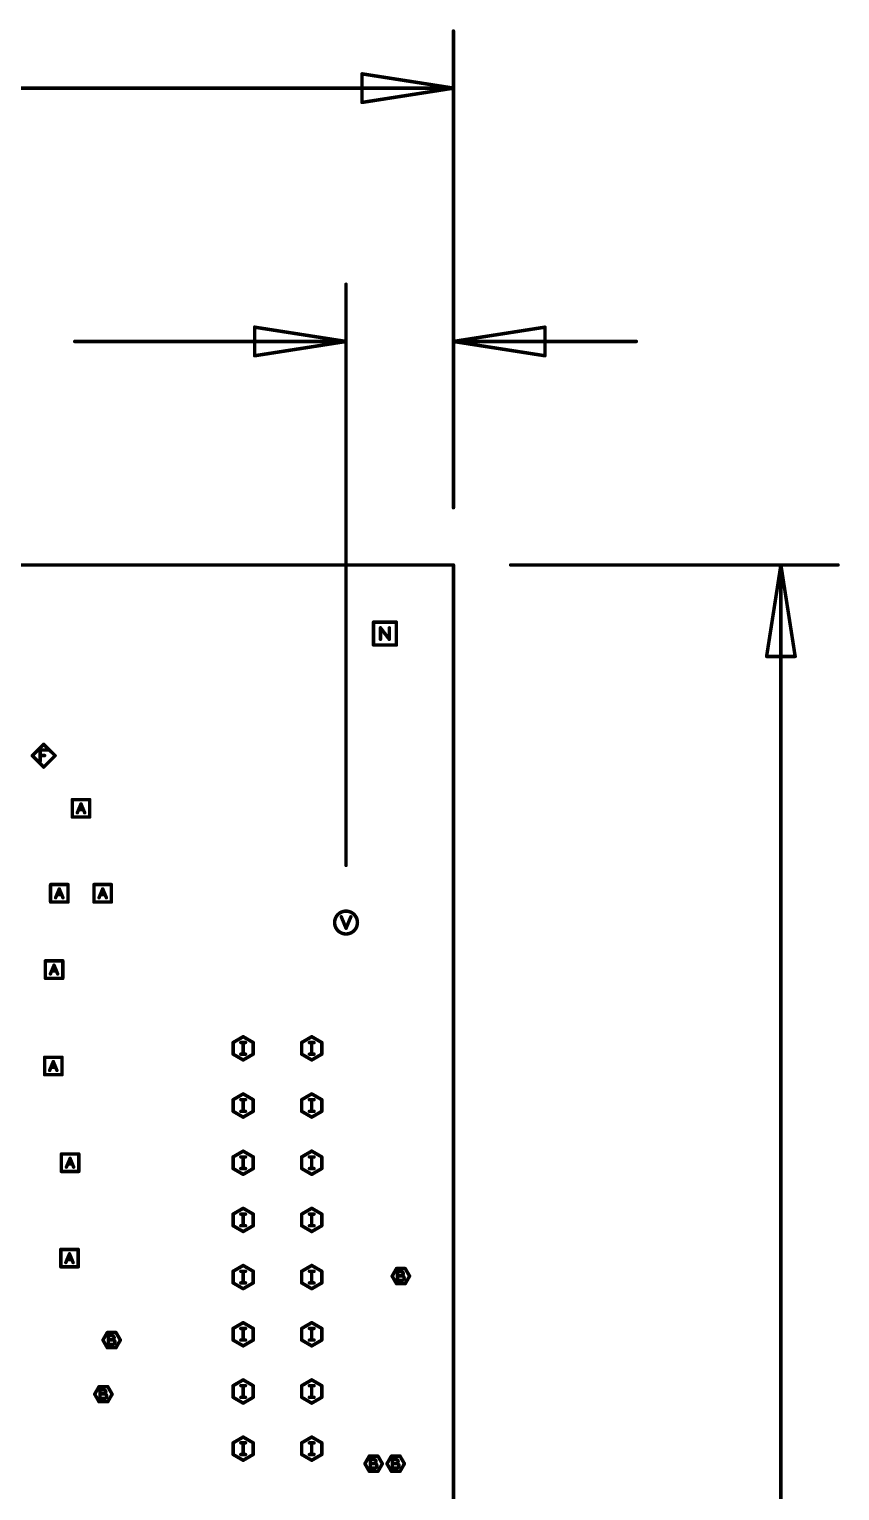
# Model space of a CAD drawing. Extents: x -14.2 to 19.9, y -5.2 to 16.9.
# Drawn here: x 3.797 to 5.193, y 4.037 to 6.552 of the extents above; entities that cross this region are included whole.
import ezdxf

# ---------------------------------------------------------------- set-up
doc = ezdxf.new("R2010")
doc.units = 0
doc.layers.get('0').update_dxf_attribs({"linetype": 'CONTINUOUS'})
doc.layers.add('FAB', color=2, linetype='CONTINUOUS')

# ---------------------------------------------------------------- blocks, each defined once
blk = doc.blocks.new('ROUND_1')
at = {"const_width": 0.003}
blk.add_lwpolyline([(-0.0015, 0, 1), (0.0015, 0, 1)], format="xyb", close=True, dxfattribs=at)

msp = doc.modelspace()

# ---------------------------------------------------------------- linework, layer by layer
at = {"layer": 'FAB', "const_width": 0.006}
for points in [[(4.5276, 5.7284), (4.5276, 6.549)], [(4.5276, 6.4506), (4.3701, 6.4752)], [(4.3701, 6.4752), (4.3701, 6.426)], [(2.7668, 6.4506), (4.5276, 6.4506)], [(4.3701, 6.426), (4.5276, 6.4506)], [(4.3426, 5.1129), (4.3426, 6.1131)], [(4.5276, 5.7284), (4.5276, 6.1131)], [(4.3426, 6.0146), (4.1851, 6.0392)], [(4.1851, 6.0392), (4.1851, 5.99)], [(4.6851, 6.0392), (4.5276, 6.0146)], [(4.6851, 5.99), (4.6851, 6.0392)], [(3.8752, 6.0146), (4.3426, 6.0146)], [(4.1851, 5.99), (4.3426, 6.0146)], [(4.5276, 6.0146), (4.6851, 5.99)], [(4.8426, 6.0146), (4.5276, 6.0146)], [(4.5276, 5.63), (0, 5.63)], [(4.5276, 0), (4.5276, 5.63)], [(4.626, 5.63), (5.1899, 5.63)], [(5.0915, 5.63), (5.0669, 5.4725)], [(5.1161, 5.4725), (5.0915, 5.63)], [(5.0915, 2.6553), (5.0915, 5.63)], [(4.3898, 5.4922), (4.3898, 5.5315)], [(4.3898, 5.5315), (4.4292, 5.5315)], [(4.4292, 5.5315), (4.4292, 5.4922)], [(4.4019, 5.502), (4.4019, 5.5217)], [(4.4019, 5.5217), (4.4171, 5.502)], [(4.4171, 5.502), (4.4171, 5.5217)], [(4.4292, 5.4922), (4.3898, 5.4922)], [(5.0669, 5.4725), (5.1161, 5.4725)], [(3.8022, 5.3017), (3.8219, 5.3213)], [(3.8157, 5.2918), (3.8157, 5.3115)], [(3.8157, 5.3115), (3.8281, 5.3115)], [(3.8219, 5.3213), (3.8416, 5.3017)], [(3.8219, 5.282), (3.8022, 5.3017)], [(3.8235, 5.302), (3.8157, 5.302)], [(3.8416, 5.3017), (3.8219, 5.282)], [(3.8711, 5.1962), (3.8711, 5.2261)], [(3.8711, 5.2261), (3.9011, 5.2261)], [(3.8798, 5.2036), (3.8861, 5.2187)], [(3.8901, 5.2089), (3.8821, 5.2089)], [(3.8861, 5.2187), (3.8924, 5.2036)], [(3.9011, 5.2261), (3.9011, 5.1962)], [(3.9011, 5.1962), (3.8711, 5.1962)], [(3.8337, 5.0499), (3.8337, 5.0799)], [(3.8337, 5.0799), (3.8637, 5.0799)], [(3.8637, 5.0799), (3.8637, 5.0499)], [(3.9085, 5.0499), (3.9085, 5.0799)], [(3.9085, 5.0799), (3.9385, 5.0799)], [(3.9385, 5.0799), (3.9385, 5.0499)], [(3.8424, 5.0573), (3.8487, 5.0724)], [(3.8527, 5.0626), (3.8447, 5.0626)], [(3.8487, 5.0724), (3.855, 5.0573)], [(3.9172, 5.0573), (3.9235, 5.0724)], [(3.9275, 5.0626), (3.9195, 5.0626)], [(3.9235, 5.0724), (3.9298, 5.0573)], [(3.8637, 5.0499), (3.8337, 5.0499)], [(3.9385, 5.0499), (3.9085, 5.0499)], [(4.3344, 5.0244), (4.3426, 5.0047)], [(4.3426, 5.0047), (4.3508, 5.0244)], [(3.8247, 4.9186), (3.8247, 4.9486)], [(3.8247, 4.9486), (3.8547, 4.9486)], [(3.8334, 4.9261), (3.8397, 4.9411)], [(3.8437, 4.9313), (3.8357, 4.9313)], [(3.8397, 4.9411), (3.8459, 4.9261)], [(3.8547, 4.9486), (3.8547, 4.9186)], [(3.8547, 4.9186), (3.8247, 4.9186)], [(4.1481, 4.808), (4.1654, 4.818)], [(4.1481, 4.788), (4.1481, 4.808)], [(4.1614, 4.808), (4.1694, 4.808)], [(4.1654, 4.818), (4.1827, 4.808)], [(4.1654, 4.808), (4.1654, 4.788)], [(4.1827, 4.808), (4.1827, 4.788)], [(4.2662, 4.808), (4.2835, 4.818)], [(4.2662, 4.788), (4.2662, 4.808)], [(4.2795, 4.808), (4.2875, 4.808)], [(4.2835, 4.818), (4.3008, 4.808)], [(4.2835, 4.808), (4.2835, 4.788)], [(4.3008, 4.808), (4.3008, 4.788)], [(3.8234, 4.7526), (3.8234, 4.7826)], [(3.8234, 4.7826), (3.8534, 4.7826)], [(3.8534, 4.7826), (3.8534, 4.7526)], [(4.1654, 4.778), (4.1481, 4.788)], [(4.1614, 4.788), (4.1694, 4.788)], [(4.1827, 4.788), (4.1654, 4.778)], [(4.2835, 4.778), (4.2662, 4.788)], [(4.2795, 4.788), (4.2875, 4.788)], [(4.3008, 4.788), (4.2835, 4.778)], [(3.8534, 4.7526), (3.8234, 4.7526)], [(3.8321, 4.7601), (3.8384, 4.7751)], [(3.8424, 4.7653), (3.8344, 4.7653)], [(3.8384, 4.7751), (3.8446, 4.7601)], [(4.1481, 4.7096), (4.1654, 4.7196)], [(4.1481, 4.6896), (4.1481, 4.7096)], [(4.1614, 4.7096), (4.1694, 4.7096)], [(4.1654, 4.7196), (4.1827, 4.7096)], [(4.1654, 4.7096), (4.1654, 4.6896)], [(4.1827, 4.7096), (4.1827, 4.6896)], [(4.2662, 4.7096), (4.2835, 4.7196)], [(4.2662, 4.6896), (4.2662, 4.7096)], [(4.2795, 4.7096), (4.2875, 4.7096)], [(4.2835, 4.7196), (4.3008, 4.7096)], [(4.2835, 4.7096), (4.2835, 4.6896)], [(4.3008, 4.7096), (4.3008, 4.6896)], [(4.1654, 4.6796), (4.1481, 4.6896)], [(4.1614, 4.6896), (4.1694, 4.6896)], [(4.1827, 4.6896), (4.1654, 4.6796)], [(4.2835, 4.6796), (4.2662, 4.6896)], [(4.2795, 4.6896), (4.2875, 4.6896)], [(4.3008, 4.6896), (4.2835, 4.6796)], [(3.8523, 4.5861), (3.8523, 4.6161)], [(3.8523, 4.6161), (3.8823, 4.6161)], [(3.861, 4.5936), (3.8673, 4.6086)], [(3.8673, 4.6086), (3.8735, 4.5936)], [(3.8823, 4.6161), (3.8823, 4.5861)], [(4.1481, 4.6111), (4.1654, 4.6211)], [(4.1481, 4.5911), (4.1481, 4.6111)], [(4.1614, 4.6111), (4.1694, 4.6111)], [(4.1654, 4.6211), (4.1827, 4.6111)], [(4.1654, 4.6111), (4.1654, 4.5911)], [(4.1827, 4.6111), (4.1827, 4.5911)], [(4.2662, 4.6111), (4.2835, 4.6211)], [(4.2662, 4.5911), (4.2662, 4.6111)], [(4.2795, 4.6111), (4.2875, 4.6111)], [(4.2835, 4.6211), (4.3008, 4.6111)], [(4.2835, 4.6111), (4.2835, 4.5911)], [(4.3008, 4.6111), (4.3008, 4.5911)], [(3.8823, 4.5861), (3.8523, 4.5861)], [(3.8713, 4.5989), (3.8633, 4.5989)], [(4.1654, 4.5811), (4.1481, 4.5911)], [(4.1614, 4.5911), (4.1694, 4.5911)], [(4.1827, 4.5911), (4.1654, 4.5811)], [(4.2835, 4.5811), (4.2662, 4.5911)], [(4.2795, 4.5911), (4.2875, 4.5911)], [(4.3008, 4.5911), (4.2835, 4.5811)], [(4.1481, 4.5127), (4.1654, 4.5227)], [(4.1481, 4.4927), (4.1481, 4.5127)], [(4.1614, 4.5127), (4.1694, 4.5127)], [(4.1654, 4.5227), (4.1827, 4.5127)], [(4.1654, 4.5127), (4.1654, 4.4927)], [(4.1827, 4.5127), (4.1827, 4.4927)], [(4.2662, 4.5127), (4.2835, 4.5227)], [(4.2662, 4.4927), (4.2662, 4.5127)], [(4.2795, 4.5127), (4.2875, 4.5127)], [(4.2835, 4.5227), (4.3008, 4.5127)], [(4.2835, 4.5127), (4.2835, 4.4927)], [(4.3008, 4.5127), (4.3008, 4.4927)], [(4.1654, 4.4827), (4.1481, 4.4927)], [(4.1614, 4.4927), (4.1694, 4.4927)], [(4.1827, 4.4927), (4.1654, 4.4827)], [(4.2835, 4.4827), (4.2662, 4.4927)], [(4.2795, 4.4927), (4.2875, 4.4927)], [(4.3008, 4.4927), (4.2835, 4.4827)], [(3.8513, 4.4219), (3.8513, 4.4519)], [(3.8513, 4.4519), (3.8813, 4.4519)], [(3.8813, 4.4519), (3.8813, 4.4219)], [(3.86, 4.4294), (3.8663, 4.4444)], [(3.8703, 4.4346), (3.8623, 4.4346)], [(3.8663, 4.4444), (3.8725, 4.4294)], [(4.1481, 4.4143), (4.1654, 4.4243)], [(4.1654, 4.4243), (4.1827, 4.4143)], [(4.2662, 4.4143), (4.2835, 4.4243)], [(4.2835, 4.4243), (4.3008, 4.4143)], [(3.8813, 4.4219), (3.8513, 4.4219)], [(4.1481, 4.3943), (4.1481, 4.4143)], [(4.1614, 4.4143), (4.1694, 4.4143)], [(4.1654, 4.4143), (4.1654, 4.3943)], [(4.1827, 4.4143), (4.1827, 4.3943)], [(4.2662, 4.3943), (4.2662, 4.4143)], [(4.2795, 4.4143), (4.2875, 4.4143)], [(4.2835, 4.4143), (4.2835, 4.3943)], [(4.3008, 4.4143), (4.3008, 4.3943)], [(4.422, 4.406), (4.4295, 4.419)], [(4.4295, 4.393), (4.422, 4.406)], [(4.4295, 4.419), (4.4445, 4.419)], [(4.438, 4.4135), (4.4313, 4.4135)], [(4.4313, 4.4135), (4.4313, 4.3985)], [(4.439, 4.4065), (4.4313, 4.4065)], [(4.4398, 4.4127), (4.438, 4.4135)], [(4.439, 4.4065), (4.4401, 4.4072)], [(4.4408, 4.406), (4.439, 4.4065)], [(4.4396, 4.3985), (4.4413, 4.3995)], [(4.4408, 4.4117), (4.4398, 4.4127)], [(4.4401, 4.4072), (4.4408, 4.4085)], [(4.4413, 4.4103), (4.4408, 4.4117)], [(4.4408, 4.4085), (4.4413, 4.4103)], [(4.4423, 4.4045), (4.4408, 4.406)], [(4.4413, 4.3995), (4.4423, 4.401)], [(4.4428, 4.4028), (4.4423, 4.4045)], [(4.4423, 4.401), (4.4428, 4.4028)], [(4.4445, 4.419), (4.452, 4.406)], [(4.452, 4.406), (4.4445, 4.393)], [(4.1654, 4.3843), (4.1481, 4.3943)], [(4.1614, 4.3943), (4.1694, 4.3943)], [(4.1827, 4.3943), (4.1654, 4.3843)], [(4.2835, 4.3843), (4.2662, 4.3943)], [(4.2795, 4.3943), (4.2875, 4.3943)], [(4.3008, 4.3943), (4.2835, 4.3843)], [(4.4445, 4.393), (4.4295, 4.393)], [(4.4313, 4.3985), (4.4396, 4.3985)], [(4.1481, 4.3159), (4.1654, 4.3259)], [(4.1654, 4.3259), (4.1827, 4.3159)], [(4.2662, 4.3159), (4.2835, 4.3259)], [(4.2835, 4.3259), (4.3008, 4.3159)], [(3.9239, 4.2959), (3.9314, 4.3089)], [(3.9314, 4.3089), (3.9464, 4.3089)], [(3.9399, 4.3034), (3.9332, 4.3034)], [(3.9332, 4.3034), (3.9332, 4.2884)], [(3.9417, 4.3026), (3.9399, 4.3034)], [(3.9427, 4.3016), (3.9417, 4.3026)], [(3.9419, 4.2971), (3.9427, 4.2984)], [(3.9432, 4.3002), (3.9427, 4.3016)], [(3.9427, 4.2984), (3.9432, 4.3002)], [(3.9464, 4.3089), (3.9539, 4.2959)], [(4.1481, 4.2959), (4.1481, 4.3159)], [(4.1614, 4.3159), (4.1694, 4.3159)], [(4.1654, 4.3159), (4.1654, 4.2959)], [(4.1827, 4.3159), (4.1827, 4.2959)], [(4.2662, 4.2959), (4.2662, 4.3159)], [(4.2795, 4.3159), (4.2875, 4.3159)], [(4.2835, 4.3159), (4.2835, 4.2959)], [(4.3008, 4.3159), (4.3008, 4.2959)], [(3.9314, 4.2829), (3.9239, 4.2959)], [(3.9464, 4.2829), (3.9314, 4.2829)], [(3.9409, 4.2964), (3.9332, 4.2964)], [(3.9332, 4.2884), (3.9414, 4.2884)], [(3.9409, 4.2964), (3.9419, 4.2971)], [(3.9427, 4.2959), (3.9409, 4.2964)], [(3.9414, 4.2884), (3.9432, 4.2894)], [(3.9442, 4.2944), (3.9427, 4.2959)], [(3.9432, 4.2894), (3.9442, 4.2909)], [(3.9447, 4.2927), (3.9442, 4.2944)], [(3.9442, 4.2909), (3.9447, 4.2927)], [(3.9539, 4.2959), (3.9464, 4.2829)], [(4.1654, 4.2859), (4.1481, 4.2959)], [(4.1614, 4.2959), (4.1694, 4.2959)], [(4.1827, 4.2959), (4.1654, 4.2859)], [(4.2835, 4.2859), (4.2662, 4.2959)], [(4.2795, 4.2959), (4.2875, 4.2959)], [(4.3008, 4.2959), (4.2835, 4.2859)], [(4.1481, 4.2174), (4.1654, 4.2274)], [(4.1654, 4.2274), (4.1827, 4.2174)], [(4.2662, 4.2174), (4.2835, 4.2274)], [(4.2835, 4.2274), (4.3008, 4.2174)], [(3.9097, 4.2028), (3.9172, 4.2157)], [(3.9172, 4.1898), (3.9097, 4.2028)], [(3.9172, 4.2157), (3.9322, 4.2157)], [(3.9257, 4.2103), (3.9189, 4.2103)], [(3.9189, 4.2103), (3.9189, 4.1953)], [(3.9267, 4.2033), (3.9189, 4.2033)], [(3.9274, 4.2095), (3.9257, 4.2103)], [(3.9267, 4.2033), (3.9277, 4.204)], [(3.9284, 4.2028), (3.9267, 4.2033)], [(3.9284, 4.2085), (3.9274, 4.2095)], [(3.9277, 4.204), (3.9284, 4.2053)], [(3.9289, 4.207), (3.9284, 4.2085)], [(3.9284, 4.2053), (3.9289, 4.207)], [(3.9299, 4.2013), (3.9284, 4.2028)], [(3.9304, 4.1995), (3.9299, 4.2013)], [(3.9299, 4.1978), (3.9304, 4.1995)], [(3.9322, 4.2157), (3.9397, 4.2028)], [(3.9397, 4.2028), (3.9322, 4.1898)], [(4.1481, 4.1974), (4.1481, 4.2174)], [(4.1614, 4.2174), (4.1694, 4.2174)], [(4.1654, 4.2174), (4.1654, 4.1974)], [(4.1827, 4.2174), (4.1827, 4.1974)], [(4.2662, 4.1974), (4.2662, 4.2174)], [(4.2795, 4.2174), (4.2875, 4.2174)], [(4.2835, 4.2174), (4.2835, 4.1974)], [(4.3008, 4.2174), (4.3008, 4.1974)], [(3.9322, 4.1898), (3.9172, 4.1898)], [(3.9189, 4.1953), (3.9272, 4.1953)], [(3.9272, 4.1953), (3.9289, 4.1963)], [(3.9289, 4.1963), (3.9299, 4.1978)], [(4.1654, 4.1874), (4.1481, 4.1974)], [(4.1614, 4.1974), (4.1694, 4.1974)], [(4.1827, 4.1974), (4.1654, 4.1874)], [(4.2835, 4.1874), (4.2662, 4.1974)], [(4.2795, 4.1974), (4.2875, 4.1974)], [(4.3008, 4.1974), (4.2835, 4.1874)], [(4.1481, 4.119), (4.1654, 4.129)], [(4.1654, 4.129), (4.1827, 4.119)], [(4.2662, 4.119), (4.2835, 4.129)], [(4.2835, 4.129), (4.3008, 4.119)], [(4.1481, 4.099), (4.1481, 4.119)], [(4.1654, 4.089), (4.1481, 4.099)], [(4.1614, 4.119), (4.1694, 4.119)], [(4.1614, 4.099), (4.1694, 4.099)], [(4.1654, 4.119), (4.1654, 4.099)], [(4.1827, 4.099), (4.1654, 4.089)], [(4.1827, 4.119), (4.1827, 4.099)], [(4.2662, 4.099), (4.2662, 4.119)], [(4.2835, 4.089), (4.2662, 4.099)], [(4.2795, 4.119), (4.2875, 4.119)], [(4.2795, 4.099), (4.2875, 4.099)], [(4.2835, 4.119), (4.2835, 4.099)], [(4.3008, 4.099), (4.2835, 4.089)], [(4.3008, 4.119), (4.3008, 4.099)], [(4.3751, 4.0831), (4.3826, 4.0961)], [(4.3826, 4.0701), (4.3751, 4.0831)], [(4.3826, 4.0961), (4.3976, 4.0961)], [(4.3911, 4.0906), (4.3843, 4.0906)], [(4.3843, 4.0906), (4.3843, 4.0756)], [(4.3921, 4.0836), (4.3843, 4.0836)], [(4.3843, 4.0756), (4.3926, 4.0756)], [(4.3928, 4.0898), (4.3911, 4.0906)], [(4.3921, 4.0836), (4.3931, 4.0843)], [(4.3938, 4.0831), (4.3921, 4.0836)], [(4.3926, 4.0756), (4.3943, 4.0766)], [(4.3938, 4.0888), (4.3928, 4.0898)], [(4.3931, 4.0843), (4.3938, 4.0856)], [(4.3943, 4.0873), (4.3938, 4.0888)], [(4.3938, 4.0856), (4.3943, 4.0873)], [(4.3953, 4.0816), (4.3938, 4.0831)], [(4.3943, 4.0766), (4.3953, 4.0781)], [(4.3958, 4.0798), (4.3953, 4.0816)], [(4.3953, 4.0781), (4.3958, 4.0798)], [(4.3976, 4.0961), (4.4051, 4.0831)], [(4.4051, 4.0831), (4.3976, 4.0701)], [(4.4131, 4.0831), (4.4206, 4.0961)], [(4.4206, 4.0701), (4.4131, 4.0831)], [(4.4206, 4.0961), (4.4356, 4.0961)], [(4.4291, 4.0906), (4.4223, 4.0906)], [(4.4223, 4.0906), (4.4223, 4.0756)], [(4.4301, 4.0836), (4.4223, 4.0836)], [(4.4223, 4.0756), (4.4306, 4.0756)], [(4.4308, 4.0898), (4.4291, 4.0906)], [(4.4301, 4.0836), (4.4311, 4.0843)], [(4.4318, 4.0831), (4.4301, 4.0836)], [(4.4306, 4.0756), (4.4323, 4.0766)], [(4.4318, 4.0888), (4.4308, 4.0898)], [(4.4311, 4.0843), (4.4318, 4.0856)], [(4.4323, 4.0873), (4.4318, 4.0888)], [(4.4318, 4.0856), (4.4323, 4.0873)], [(4.4333, 4.0816), (4.4318, 4.0831)], [(4.4323, 4.0766), (4.4333, 4.0781)], [(4.4338, 4.0798), (4.4333, 4.0816)], [(4.4333, 4.0781), (4.4338, 4.0798)], [(4.4356, 4.0961), (4.4431, 4.0831)], [(4.4431, 4.0831), (4.4356, 4.0701)], [(4.3976, 4.0701), (4.3826, 4.0701)], [(4.4356, 4.0701), (4.4206, 4.0701)]]:
    msp.add_lwpolyline(points, dxfattribs=at)
msp.add_lwpolyline([(4.3229, 5.0145, 1), (4.3622, 5.0145, 1)], format="xyb", close=True, dxfattribs=at)

# ---------------------------------------------------------------- block references
at = {"layer": 'FAB'}
for p in [(4.5276, 6.549), (4.3701, 6.4752), (4.3701, 6.4752), (4.5276, 6.4506), (4.5276, 6.4506), (4.5276, 6.4506), (4.3701, 6.426), (4.3701, 6.426), (4.3426, 6.1131), (4.5276, 6.1131), (4.1851, 6.0392), (4.1851, 6.0392), (4.6851, 6.0392), (4.6851, 6.0392), (3.8752, 6.0146), (4.3426, 6.0146), (4.3426, 6.0146), (4.3426, 6.0146), (4.5276, 6.0146), (4.5276, 6.0146), (4.5276, 6.0146), (4.8426, 6.0146), (4.1851, 5.99), (4.1851, 5.99), (4.6851, 5.99), (4.6851, 5.99), (4.5276, 5.7284), (4.5276, 5.7284), (4.5276, 5.63), (4.5276, 5.63), (4.626, 5.63), (5.0915, 5.63), (5.0915, 5.63), (5.0915, 5.63), (5.1899, 5.63), (4.3898, 5.5315), (4.3898, 5.5315), (4.4292, 5.5315), (4.4292, 5.5315), (4.4019, 5.5217), (4.4019, 5.5217), (4.4171, 5.5217), (4.3898, 5.4922), (4.3898, 5.4922), (4.4019, 5.502), (4.4171, 5.502), (4.4171, 5.502), (4.4292, 5.4922), (4.4292, 5.4922), (5.0669, 5.4725), (5.0669, 5.4725), (5.1161, 5.4725), (5.1161, 5.4725), (3.8157, 5.3115), (3.8157, 5.3115), (3.8219, 5.3213), (3.8219, 5.3213), (3.8281, 5.3115), (3.8022, 5.3017), (3.8022, 5.3017), (3.8157, 5.302), (3.8157, 5.2918), (3.8219, 5.282), (3.8219, 5.282), (3.8235, 5.302), (3.8416, 5.3017), (3.8416, 5.3017), (3.8711, 5.2261), (3.8711, 5.2261), (3.8821, 5.2089), (3.8861, 5.2187), (3.8861, 5.2187), (3.8901, 5.2089), (3.9011, 5.2261), (3.9011, 5.2261), (3.8711, 5.1962), (3.8711, 5.1962), (3.8798, 5.2036), (3.8924, 5.2036), (3.9011, 5.1962), (3.9011, 5.1962), (4.3426, 5.1129), (3.8337, 5.0799), (3.8337, 5.0799), (3.8637, 5.0799), (3.8637, 5.0799), (3.9085, 5.0799), (3.9085, 5.0799), (3.9385, 5.0799), (3.9385, 5.0799), (3.8424, 5.0573), (3.8447, 5.0626), (3.8487, 5.0724), (3.8487, 5.0724), (3.8527, 5.0626), (3.855, 5.0573), (3.9172, 5.0573), (3.9195, 5.0626), (3.9235, 5.0724), (3.9235, 5.0724), (3.9275, 5.0626), (3.9298, 5.0573), (3.8337, 5.0499), (3.8337, 5.0499), (3.8637, 5.0499), (3.8637, 5.0499), (3.9085, 5.0499), (3.9085, 5.0499), (3.9385, 5.0499), (3.9385, 5.0499), (4.3344, 5.0244), (4.3426, 5.0047), (4.3426, 5.0047), (4.3508, 5.0244), (3.8247, 4.9486), (3.8247, 4.9486), (3.8357, 4.9313), (3.8397, 4.9411), (3.8397, 4.9411), (3.8437, 4.9313), (3.8547, 4.9486), (3.8547, 4.9486), (3.8247, 4.9186), (3.8247, 4.9186), (3.8334, 4.9261), (3.8459, 4.9261), (3.8547, 4.9186), (3.8547, 4.9186), (4.1481, 4.808), (4.1481, 4.808), (4.1614, 4.808), (4.1654, 4.818), (4.1654, 4.818), (4.1654, 4.808), (4.1694, 4.808), (4.1827, 4.808), (4.1827, 4.808), (4.2662, 4.808), (4.2662, 4.808), (4.2795, 4.808), (4.2835, 4.818), (4.2835, 4.818), (4.2835, 4.808), (4.2875, 4.808), (4.3008, 4.808), (4.3008, 4.808), (3.8234, 4.7826), (3.8234, 4.7826), (3.8534, 4.7826), (3.8534, 4.7826), (4.1481, 4.788), (4.1481, 4.788), (4.1614, 4.788), (4.1654, 4.788), (4.1654, 4.778), (4.1654, 4.778), (4.1694, 4.788), (4.1827, 4.788), (4.1827, 4.788), (4.2662, 4.788), (4.2662, 4.788), (4.2795, 4.788), (4.2835, 4.788), (4.2835, 4.778), (4.2835, 4.778), (4.2875, 4.788), (4.3008, 4.788), (4.3008, 4.788), (3.8234, 4.7526), (3.8234, 4.7526), (3.8321, 4.7601), (3.8344, 4.7653), (3.8384, 4.7751), (3.8384, 4.7751), (3.8424, 4.7653), (3.8446, 4.7601), (3.8534, 4.7526), (3.8534, 4.7526), (4.1481, 4.7096), (4.1481, 4.7096), (4.1614, 4.7096), (4.1654, 4.7196), (4.1654, 4.7196), (4.1654, 4.7096), (4.1694, 4.7096), (4.1827, 4.7096), (4.1827, 4.7096), (4.2662, 4.7096), (4.2662, 4.7096), (4.2795, 4.7096), (4.2835, 4.7196), (4.2835, 4.7196), (4.2835, 4.7096), (4.2875, 4.7096), (4.3008, 4.7096), (4.3008, 4.7096), (4.1481, 4.6896), (4.1481, 4.6896), (4.1614, 4.6896), (4.1654, 4.6896), (4.1654, 4.6796), (4.1654, 4.6796), (4.1694, 4.6896), (4.1827, 4.6896), (4.1827, 4.6896), (4.2662, 4.6896), (4.2662, 4.6896), (4.2795, 4.6896), (4.2835, 4.6896), (4.2835, 4.6796), (4.2835, 4.6796), (4.2875, 4.6896), (4.3008, 4.6896), (4.3008, 4.6896), (3.8523, 4.6161), (3.8523, 4.6161), (3.8673, 4.6086), (3.8673, 4.6086), (3.8823, 4.6161), (3.8823, 4.6161), (4.1481, 4.6111), (4.1481, 4.6111), (4.1614, 4.6111), (4.1654, 4.6211), (4.1654, 4.6211), (4.1654, 4.6111), (4.1694, 4.6111), (4.1827, 4.6111), (4.1827, 4.6111), (4.2662, 4.6111), (4.2662, 4.6111), (4.2795, 4.6111), (4.2835, 4.6211), (4.2835, 4.6211), (4.2835, 4.6111), (4.2875, 4.6111), (4.3008, 4.6111), (4.3008, 4.6111), (3.8523, 4.5861), (3.8523, 4.5861), (3.861, 4.5936), (3.8633, 4.5989), (3.8713, 4.5989), (3.8735, 4.5936), (3.8823, 4.5861), (3.8823, 4.5861), (4.1481, 4.5911), (4.1481, 4.5911), (4.1614, 4.5911), (4.1654, 4.5911), (4.1654, 4.5811), (4.1654, 4.5811), (4.1694, 4.5911), (4.1827, 4.5911), (4.1827, 4.5911), (4.2662, 4.5911), (4.2662, 4.5911), (4.2795, 4.5911), (4.2835, 4.5911), (4.2835, 4.5811), (4.2835, 4.5811), (4.2875, 4.5911), (4.3008, 4.5911), (4.3008, 4.5911), (4.1481, 4.5127), (4.1481, 4.5127), (4.1614, 4.5127), (4.1654, 4.5227), (4.1654, 4.5227), (4.1654, 4.5127), (4.1694, 4.5127), (4.1827, 4.5127), (4.1827, 4.5127), (4.2662, 4.5127), (4.2662, 4.5127), (4.2795, 4.5127), (4.2835, 4.5227), (4.2835, 4.5227), (4.2835, 4.5127), (4.2875, 4.5127), (4.3008, 4.5127), (4.3008, 4.5127), (4.1481, 4.4927), (4.1481, 4.4927), (4.1614, 4.4927), (4.1654, 4.4927), (4.1654, 4.4827), (4.1654, 4.4827), (4.1694, 4.4927), (4.1827, 4.4927), (4.1827, 4.4927), (4.2662, 4.4927), (4.2662, 4.4927), (4.2795, 4.4927), (4.2835, 4.4927), (4.2835, 4.4827), (4.2835, 4.4827), (4.2875, 4.4927), (4.3008, 4.4927), (4.3008, 4.4927), (3.8513, 4.4519), (3.8513, 4.4519), (3.8813, 4.4519), (3.8813, 4.4519), (3.86, 4.4294), (3.8623, 4.4346), (3.8663, 4.4444), (3.8663, 4.4444), (3.8703, 4.4346), (3.8725, 4.4294), (4.1654, 4.4243), (4.1654, 4.4243), (4.2835, 4.4243), (4.2835, 4.4243), (3.8513, 4.4219), (3.8513, 4.4219), (3.8813, 4.4219), (3.8813, 4.4219), (4.1481, 4.4143), (4.1481, 4.4143), (4.1614, 4.4143), (4.1654, 4.4143), (4.1694, 4.4143), (4.1827, 4.4143), (4.1827, 4.4143), (4.2662, 4.4143), (4.2662, 4.4143), (4.2795, 4.4143), (4.2835, 4.4143), (4.2875, 4.4143), (4.3008, 4.4143), (4.3008, 4.4143), (4.422, 4.406), (4.422, 4.406), (4.4295, 4.419), (4.4295, 4.419), (4.4313, 4.4135), (4.4313, 4.4135), (4.4313, 4.4065), (4.438, 4.4135), (4.438, 4.4135), (4.439, 4.4065), (4.439, 4.4065), (4.439, 4.4065), (4.4398, 4.4127), (4.4398, 4.4127), (4.4401, 4.4072), (4.4401, 4.4072), (4.4408, 4.4117), (4.4408, 4.4117), (4.4408, 4.4085), (4.4408, 4.4085), (4.4408, 4.406), (4.4408, 4.406), (4.4413, 4.4103), (4.4413, 4.4103), (4.4413, 4.3995), (4.4413, 4.3995), (4.4423, 4.4045), (4.4423, 4.4045), (4.4423, 4.401), (4.4423, 4.401), (4.4428, 4.4028), (4.4428, 4.4028), (4.4445, 4.419), (4.4445, 4.419), (4.452, 4.406), (4.452, 4.406), (4.1481, 4.3943), (4.1481, 4.3943), (4.1614, 4.3943), (4.1654, 4.3943), (4.1654, 4.3843), (4.1654, 4.3843), (4.1694, 4.3943), (4.1827, 4.3943), (4.1827, 4.3943), (4.2662, 4.3943), (4.2662, 4.3943), (4.2795, 4.3943), (4.2835, 4.3943), (4.2835, 4.3843), (4.2835, 4.3843), (4.2875, 4.3943), (4.3008, 4.3943), (4.3008, 4.3943), (4.4295, 4.393), (4.4295, 4.393), (4.4313, 4.3985), (4.4313, 4.3985), (4.4396, 4.3985), (4.4396, 4.3985), (4.4445, 4.393), (4.4445, 4.393), (4.1654, 4.3259), (4.1654, 4.3259), (4.2835, 4.3259), (4.2835, 4.3259), (3.9314, 4.3089), (3.9314, 4.3089), (3.9332, 4.3034), (3.9332, 4.3034), (3.9399, 4.3034), (3.9399, 4.3034), (3.9417, 4.3026), (3.9417, 4.3026), (3.9427, 4.3016), (3.9427, 4.3016), (3.9427, 4.2984), (3.9427, 4.2984), (3.9432, 4.3002), (3.9432, 4.3002), (3.9464, 4.3089), (3.9464, 4.3089), (4.1481, 4.3159), (4.1481, 4.3159), (4.1614, 4.3159), (4.1654, 4.3159), (4.1694, 4.3159), (4.1827, 4.3159), (4.1827, 4.3159), (4.2662, 4.3159), (4.2662, 4.3159), (4.2795, 4.3159), (4.2835, 4.3159), (4.2875, 4.3159), (4.3008, 4.3159), (4.3008, 4.3159), (3.9239, 4.2959), (3.9239, 4.2959), (3.9314, 4.2829), (3.9314, 4.2829), (3.9332, 4.2964), (3.9332, 4.2884), (3.9332, 4.2884), (3.9409, 4.2964), (3.9409, 4.2964), (3.9409, 4.2964), (3.9414, 4.2884), (3.9414, 4.2884), (3.9419, 4.2971), (3.9419, 4.2971), (3.9427, 4.2959), (3.9427, 4.2959), (3.9432, 4.2894), (3.9432, 4.2894), (3.9442, 4.2944), (3.9442, 4.2944), (3.9442, 4.2909), (3.9442, 4.2909), (3.9447, 4.2927), (3.9447, 4.2927), (3.9464, 4.2829), (3.9464, 4.2829), (3.9539, 4.2959), (3.9539, 4.2959), (4.1481, 4.2959), (4.1481, 4.2959), (4.1614, 4.2959), (4.1654, 4.2959), (4.1654, 4.2859), (4.1654, 4.2859), (4.1694, 4.2959), (4.1827, 4.2959), (4.1827, 4.2959), (4.2662, 4.2959), (4.2662, 4.2959), (4.2795, 4.2959), (4.2835, 4.2959), (4.2835, 4.2859), (4.2835, 4.2859), (4.2875, 4.2959), (4.3008, 4.2959), (4.3008, 4.2959), (4.1654, 4.2274), (4.1654, 4.2274), (4.2835, 4.2274), (4.2835, 4.2274), (3.9097, 4.2028), (3.9097, 4.2028), (3.9172, 4.2157), (3.9172, 4.2157), (3.9189, 4.2103), (3.9189, 4.2103), (3.9189, 4.2033), (3.9257, 4.2103), (3.9257, 4.2103), (3.9267, 4.2033), (3.9267, 4.2033), (3.9267, 4.2033), (3.9274, 4.2095), (3.9274, 4.2095), (3.9277, 4.204), (3.9277, 4.204), (3.9284, 4.2085), (3.9284, 4.2085), (3.9284, 4.2053), (3.9284, 4.2053), (3.9284, 4.2028), (3.9284, 4.2028), (3.9289, 4.207), (3.9289, 4.207), (3.9299, 4.2013), (3.9299, 4.2013), (3.9304, 4.1995), (3.9304, 4.1995), (3.9322, 4.2157), (3.9322, 4.2157), (3.9397, 4.2028), (3.9397, 4.2028), (4.1481, 4.2174), (4.1481, 4.2174), (4.1614, 4.2174), (4.1654, 4.2174), (4.1694, 4.2174), (4.1827, 4.2174), (4.1827, 4.2174), (4.2662, 4.2174), (4.2662, 4.2174), (4.2795, 4.2174), (4.2835, 4.2174), (4.2875, 4.2174), (4.3008, 4.2174), (4.3008, 4.2174), (3.9172, 4.1898), (3.9172, 4.1898), (3.9189, 4.1953), (3.9189, 4.1953), (3.9272, 4.1953), (3.9272, 4.1953), (3.9289, 4.1963), (3.9289, 4.1963), (3.9299, 4.1978), (3.9299, 4.1978), (3.9322, 4.1898), (3.9322, 4.1898), (4.1481, 4.1974), (4.1481, 4.1974), (4.1614, 4.1974), (4.1654, 4.1974), (4.1654, 4.1874), (4.1654, 4.1874), (4.1694, 4.1974), (4.1827, 4.1974), (4.1827, 4.1974), (4.2662, 4.1974), (4.2662, 4.1974), (4.2795, 4.1974), (4.2835, 4.1974), (4.2835, 4.1874), (4.2835, 4.1874), (4.2875, 4.1974), (4.3008, 4.1974), (4.3008, 4.1974), (4.1654, 4.129), (4.1654, 4.129), (4.2835, 4.129), (4.2835, 4.129), (4.1481, 4.119), (4.1481, 4.119), (4.1481, 4.099), (4.1481, 4.099), (4.1614, 4.119), (4.1614, 4.099), (4.1654, 4.119), (4.1654, 4.099), (4.1694, 4.119), (4.1694, 4.099), (4.1827, 4.119), (4.1827, 4.119), (4.1827, 4.099), (4.1827, 4.099), (4.2662, 4.119), (4.2662, 4.119), (4.2662, 4.099), (4.2662, 4.099), (4.2795, 4.119), (4.2795, 4.099), (4.2835, 4.119), (4.2835, 4.099), (4.2875, 4.119), (4.2875, 4.099), (4.3008, 4.119), (4.3008, 4.119), (4.3008, 4.099), (4.3008, 4.099), (4.1654, 4.089), (4.1654, 4.089), (4.2835, 4.089), (4.2835, 4.089), (4.3751, 4.0831), (4.3751, 4.0831), (4.3826, 4.0961), (4.3826, 4.0961), (4.3843, 4.0906), (4.3843, 4.0906), (4.3843, 4.0836), (4.3843, 4.0756), (4.3843, 4.0756), (4.3911, 4.0906), (4.3911, 4.0906), (4.3921, 4.0836), (4.3921, 4.0836), (4.3921, 4.0836), (4.3926, 4.0756), (4.3926, 4.0756), (4.3928, 4.0898), (4.3928, 4.0898), (4.3931, 4.0843), (4.3931, 4.0843), (4.3938, 4.0888), (4.3938, 4.0888), (4.3938, 4.0856), (4.3938, 4.0856), (4.3938, 4.0831), (4.3938, 4.0831), (4.3943, 4.0873), (4.3943, 4.0873), (4.3943, 4.0766), (4.3943, 4.0766), (4.3953, 4.0816), (4.3953, 4.0816), (4.3953, 4.0781), (4.3953, 4.0781), (4.3958, 4.0798), (4.3958, 4.0798), (4.3976, 4.0961), (4.3976, 4.0961), (4.4051, 4.0831), (4.4051, 4.0831), (4.4131, 4.0831), (4.4131, 4.0831), (4.4206, 4.0961), (4.4206, 4.0961), (4.4223, 4.0906), (4.4223, 4.0906), (4.4223, 4.0836), (4.4223, 4.0756), (4.4223, 4.0756), (4.4291, 4.0906), (4.4291, 4.0906), (4.4301, 4.0836), (4.4301, 4.0836), (4.4301, 4.0836), (4.4306, 4.0756), (4.4306, 4.0756), (4.4308, 4.0898), (4.4308, 4.0898), (4.4311, 4.0843), (4.4311, 4.0843), (4.4318, 4.0888), (4.4318, 4.0888), (4.4318, 4.0856), (4.4318, 4.0856), (4.4318, 4.0831), (4.4318, 4.0831), (4.4323, 4.0873), (4.4323, 4.0873), (4.4323, 4.0766), (4.4323, 4.0766), (4.4333, 4.0816), (4.4333, 4.0816), (4.4333, 4.0781), (4.4333, 4.0781), (4.4338, 4.0798), (4.4338, 4.0798), (4.4356, 4.0961), (4.4356, 4.0961), (4.4431, 4.0831), (4.4431, 4.0831), (4.3826, 4.0701), (4.3826, 4.0701), (4.3976, 4.0701), (4.3976, 4.0701), (4.4206, 4.0701), (4.4206, 4.0701), (4.4356, 4.0701), (4.4356, 4.0701)]:
    msp.add_blockref('ROUND_1', p, dxfattribs=at)

doc.saveas('drawing.dxf')
